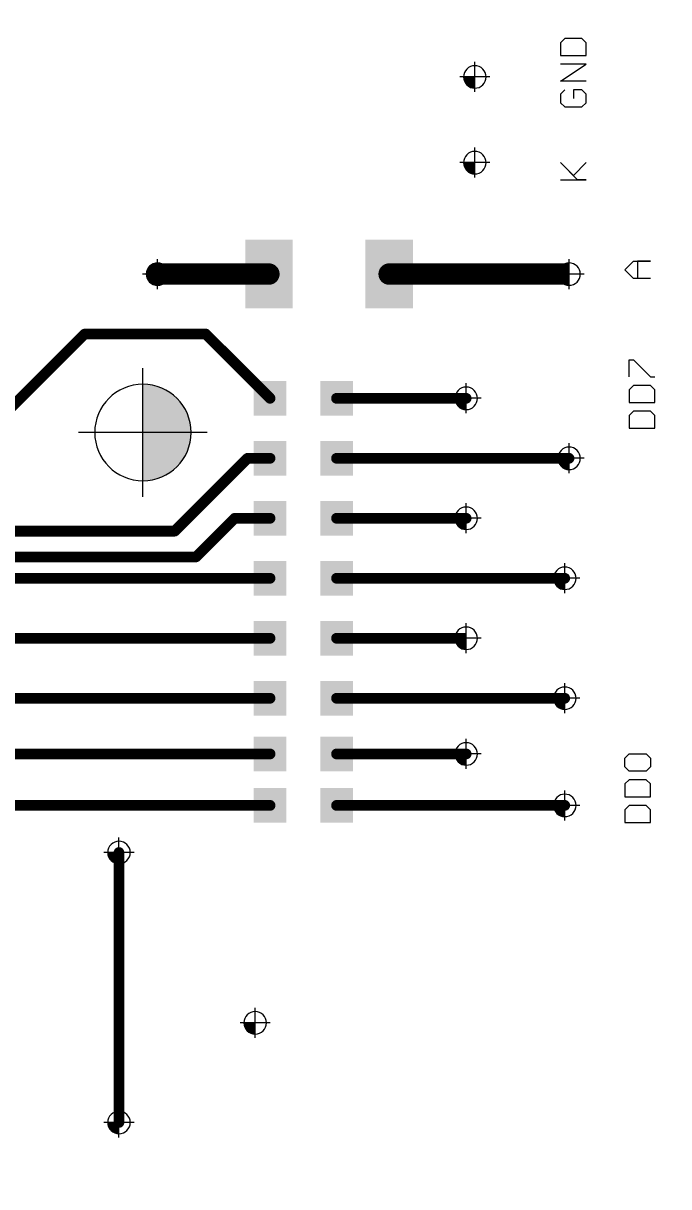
# Paper-space layout 'Layout1' of a CAD drawing. Header units: millimetres. Extents: x 0 to 841, y 0 to 594.
# Drawn here: x 266.1 to 296.2, y 405.7 to 460 of the extents above; entities that cross this region are included whole.
import ezdxf

# ---------------------------------------------------------------- set-up
doc = ezdxf.new("R2010")
doc.units = ezdxf.units.MM
doc.layers.get('0').update_dxf_attribs({"lineweight": 50})
for name, color, linetype in [('PDF _Геометрия', 7, 'Continuous'), ('PDF _Сплошная заливка', 7, 'Continuous'), ('TopLayer', 1, 'Continuous')]:
    doc.layers.add(name, color=color, linetype=linetype)
doc.styles.add('GOST-2.304_Type-B_italic', font='')
doc.styles.get('GOST-2.304_Type-B_italic').set_extended_font_data('GOST Common', italic=True)
doc.dimstyles.new('ISO-25', dxfattribs={"dimtxt": 2.5, "dimasz": 2.5, "dimexe": 1.25, "dimexo": 0.625, "dimtad": 1, "dimtxsty": 'Standard', "dimcen": 2.5, "dimadec": 0, "dimazin": 0, "dimtfac": 1, "dimtmove": 0, "dimatfit": 3, "dimfxl": 1, "dimarcsym": 0})

# ---------------------------------------------------------------- blocks, each defined once
blk = doc.blocks.new('_Open30')
at = {"color": 0, "linetype": 'ByBlock', "lineweight": -2}
for p, q in [((-1, 0.268), (0, 0)), ((0, 0), (-1, -0.268)), ((0, 0), (-1, 0))]:
    blk.add_line(p, q, dxfattribs=at)
blk = doc.blocks.new('*D96')
at = {"color": 0, "lineweight": -2, "transparency": 16777216}
for p, q in [((275.589, 544.86), (353.552, 544.86)), ((352.302, 348.86), (352.302, 540.86)), ((275.589, 344.86), (353.552, 344.86))]:
    blk.add_line(p, q, dxfattribs=at)
at = {"layer": 'Defpoints', "color": 0, "lineweight": 20, "transparency": 16777216}
for p in [(275.589, 544.86), (352.302, 544.86), (275.589, 344.86)]:
    blk.add_point(p, dxfattribs=at)
at = {"color": 0, "lineweight": -2, "transparency": 16777216, "xscale": 4, "yscale": 4, "zscale": 4}
for p, rotation in [((352.302, 544.86), 90), ((352.302, 344.86), 270)]:
    blk.add_blockref('_Open30', p, dxfattribs=dict(at, rotation=rotation))
at = {"color": 0, "transparency": 16777216, "insert": (349.88, 440.599), "char_height": 3, "attachment_point": 5, "rotation": 90, "style": 'GOST-2.304_Type-B_italic'}
blk.add_mtext('100{\\fGOST type B|b0|i1|c204|p34;\\C0;%%P0,1}', dxfattribs=at)

psp = doc.layouts.get("Layout1")

# ---------------------------------------------------------------- hatches: boundary and pattern name
at = {"layer": 'PDF _Сплошная заливка', "transparency": 33554559}
for points in [[(286.633, 457.465, 0.414236), (287.158, 456.94), (287.158, 456.94), (287.158, 456.94), (287.158, 457.465), (287.158, 457.465)], [(286.633, 453.465, 0.19888), (286.787, 453.094), (286.787, 453.094, 0.198956), (287.158, 452.94), (287.158, 452.94), (287.158, 452.94), (287.158, 453.465), (287.158, 453.465)], [(271.833, 448.265, 0.414158), (272.358, 447.74), (272.358, 447.74), (272.358, 447.74), (272.358, 448.265), (272.358, 448.265)], [(291.033, 448.265, 0.198988), (291.187, 447.894), (291.187, 447.894, 0.198988), (291.558, 447.74), (291.558, 447.74), (291.558, 447.74), (291.558, 448.265), (291.558, 448.265)], [(273.926, 440.871, 0.414205), (271.676, 443.121), (271.676, 443.121), (271.676, 443.121), (271.676, 440.871), (271.676, 440.871)], [(286.233, 442.465, 0.414259), (286.758, 441.94), (286.758, 441.94), (286.758, 441.94), (286.758, 442.465), (286.758, 442.465)], [(271.676, 438.621, 0.414205), (273.926, 440.871), (273.926, 440.871), (273.926, 440.871), (271.676, 440.871), (271.676, 440.871)], [(291.033, 439.665, 0.198956), (291.187, 439.294), (291.187, 439.294, 0.19888), (291.558, 439.14), (291.558, 439.14), (291.558, 439.14), (291.558, 439.665), (291.558, 439.665)], [(286.233, 436.865, 0.198797), (286.387, 436.494), (286.387, 436.494, 0.198848), (286.758, 436.34), (286.758, 436.34), (286.758, 436.34), (286.758, 436.865), (286.758, 436.865)], [(290.833, 434.065, 0.414236), (291.358, 433.54), (291.358, 433.54), (291.358, 433.54), (291.358, 434.065), (291.358, 434.065)], [(286.233, 431.265, 0.198797), (286.387, 430.894), (286.387, 430.894, 0.198848), (286.758, 430.74), (286.758, 430.74), (286.758, 430.74), (286.758, 431.265), (286.758, 431.265)], [(290.833, 428.465, 0.414186), (291.358, 427.94), (291.358, 427.94), (291.358, 427.94), (291.358, 428.465), (291.358, 428.465)], [(286.233, 425.865, 0.19888), (286.387, 425.494), (286.387, 425.494, 0.198969), (286.758, 425.34), (286.758, 425.34), (286.758, 425.34), (286.758, 425.865), (286.758, 425.865)], [(290.833, 423.465, 0.199002), (290.987, 423.094), (290.987, 423.094, 0.198988), (291.358, 422.94), (291.358, 422.94), (291.358, 422.94), (291.358, 423.465), (291.358, 423.465)], [(270.033, 421.265, 0.198988), (270.187, 420.894), (270.187, 420.894, 0.198988), (270.558, 420.74), (270.558, 420.74), (270.558, 420.74), (270.558, 421.265), (270.558, 421.265)], [(276.383, 413.315, 0.414186), (276.908, 412.79), (276.908, 412.79), (276.908, 412.79), (276.908, 413.315), (276.908, 413.315)], [(270.033, 408.665, 0.414208), (270.558, 408.14), (270.558, 408.14), (270.558, 408.14), (270.558, 408.665), (270.558, 408.665)]]:
    psp.add_hatch(color=7, dxfattribs=at).paths.add_polyline_path(points)

# ---------------------------------------------------------------- linework, layer by layer
at = {"layer": 'PDF _Геометрия', "lineweight": 9}
for points in [[(287.683, 457.465, 0.414315), (287.158, 457.99, 0.414315), (286.633, 457.465, 0.414315), (287.158, 456.94, 0.414315)], [(287.683, 453.465, 0.414315), (287.158, 453.99, 0.414315), (286.633, 453.465, 0.414315), (287.158, 452.94, 0.414315)], [(272.884, 448.265, 0.414315), (272.359, 448.79, 0.414315), (271.834, 448.265, 0.414315), (272.359, 447.74, 0.414315)], [(292.083, 448.265, 0.414315), (291.558, 448.79, 0.414315), (291.033, 448.265, 0.414315), (291.558, 447.74, 0.414315)], [(273.926, 440.871, 0.414158), (271.676, 443.121, 0.414158), (269.426, 440.871, 0.414158), (271.676, 438.621, 0.414158)], [(287.283, 442.465, 0.414315), (286.758, 442.99, 0.414315), (286.233, 442.465, 0.414315), (286.758, 441.94, 0.414315)], [(292.083, 439.665, 0.414315), (291.558, 440.19, 0.414315), (291.033, 439.665, 0.414315), (291.558, 439.14, 0.414315)], [(287.283, 436.865, 0.414315), (286.758, 437.39, 0.414315), (286.233, 436.865, 0.414315), (286.758, 436.34, 0.414315)], [(291.884, 434.065, 0.414315), (291.359, 434.59, 0.414315), (290.834, 434.065, 0.414315), (291.359, 433.54, 0.414315)], [(287.283, 431.265, 0.414315), (286.758, 431.79, 0.414315), (286.233, 431.265, 0.414315), (286.758, 430.74, 0.414315)], [(291.884, 428.465, 0.414315), (291.359, 428.99, 0.414315), (290.834, 428.465, 0.414315), (291.359, 427.94, 0.414315)], [(287.283, 425.865, 0.414315), (286.758, 426.39, 0.414315), (286.233, 425.865, 0.414315), (286.758, 425.34, 0.414315)], [(291.884, 423.465, 0.414315), (291.359, 423.99, 0.414315), (290.834, 423.465, 0.414315), (291.359, 422.94, 0.414315)], [(271.084, 421.265, 0.414036), (270.558, 421.79, 0.414315), (270.033, 421.265, 0.414315), (270.558, 420.74, 0.414036)], [(277.434, 413.315, 0.414036), (276.908, 413.84, 0.414315), (276.383, 413.315, 0.414315), (276.908, 412.79, 0.414036)], [(271.084, 408.665, 0.414036), (270.558, 409.19, 0.414315), (270.033, 408.665, 0.414315), (270.558, 408.14, 0.414036)]]:
    psp.add_lwpolyline(points, format="xyb", close=True, dxfattribs=at)
for points in [[(287.158, 456.765), (287.158, 458.165)], [(287.858, 457.465), (286.459, 457.465)], [(287.158, 452.765), (287.158, 454.165)], [(287.858, 453.465), (286.459, 453.465)], [(272.359, 447.565), (272.359, 448.965)], [(291.558, 447.565), (291.558, 448.965)], [(273.059, 448.265), (271.658, 448.265)], [(292.258, 448.265), (290.858, 448.265)], [(271.676, 437.871), (271.676, 443.871)], [(286.758, 441.765), (286.758, 443.165)], [(287.458, 442.465), (286.058, 442.465)], [(274.676, 440.871), (268.676, 440.871)], [(291.558, 438.965), (291.558, 440.365)], [(292.258, 439.665), (290.858, 439.665)], [(286.758, 436.165), (286.758, 437.565)], [(287.458, 436.865), (286.058, 436.865)], [(291.359, 433.365), (291.359, 434.765)], [(292.059, 434.065), (290.659, 434.065)], [(286.758, 430.565), (286.758, 431.965)], [(287.458, 431.265), (286.058, 431.265)], [(291.359, 427.765), (291.359, 429.165)], [(292.059, 428.465), (290.659, 428.465)], [(286.758, 425.165), (286.758, 426.565)], [(287.458, 425.865), (286.058, 425.865)], [(291.359, 422.765), (291.359, 424.165)], [(292.059, 423.465), (290.659, 423.465)], [(270.558, 420.565), (270.558, 421.965)], [(271.259, 421.265), (269.858, 421.265)], [(276.908, 412.615), (276.908, 414.015)], [(277.609, 413.315), (276.208, 413.315)], [(270.558, 407.965), (270.558, 409.365)], [(271.259, 408.665), (269.858, 408.665)]]:
    psp.add_lwpolyline(points, dxfattribs=at)
at = {"layer": 'TopLayer', "lineweight": 20}
for p, q in [((291.359, 459.264), (291.159, 459.064)), ((291.159, 459.064), (291.159, 458.464)), ((292.158, 459.264), (291.359, 459.264)), ((292.358, 459.064), (292.158, 459.264)), ((292.358, 458.464), (292.358, 459.064)), ((291.159, 458.464), (292.358, 458.464)), ((291.159, 457.265), (292.358, 458.064)), ((292.358, 458.064), (291.159, 458.064)), ((292.358, 457.265), (291.159, 457.265)), ((291.359, 456.865), (291.159, 456.665)), ((292.158, 456.865), (291.758, 456.865)), ((291.758, 456.865), (291.758, 456.465)), ((292.358, 456.665), (292.158, 456.865)), ((291.159, 456.665), (291.159, 456.265)), ((291.159, 456.265), (291.359, 456.065)), ((292.158, 456.065), (292.358, 456.265)), ((292.358, 456.265), (292.358, 456.665)), ((291.359, 456.065), (292.158, 456.065)), ((291.958, 452.665), (291.159, 453.465)), ((291.159, 453.465), (291.758, 452.865)), ((291.758, 452.865), (292.358, 453.465)), ((291.159, 452.665), (292.358, 452.665)), ((292.358, 452.665), (291.958, 452.665)), ((294.159, 448.465), (294.558, 448.865)), ((294.558, 448.865), (295.358, 448.865)), ((295.358, 448.865), (294.758, 448.865)), ((294.758, 448.865), (294.758, 448.065)), ((294.558, 448.065), (294.159, 448.465)), ((295.358, 448.065), (294.558, 448.065)), ((294.359, 443.464), (294.359, 444.264)), ((294.359, 444.264), (294.559, 444.264)), ((294.559, 444.264), (295.358, 443.464)), ((295.358, 443.464), (295.558, 443.464)), ((294.559, 443.064), (294.359, 442.864)), ((294.359, 442.864), (294.359, 442.265)), ((295.358, 443.064), (294.559, 443.064)), ((295.558, 442.864), (295.358, 443.064)), ((295.558, 442.265), (295.558, 442.864)), ((294.359, 442.265), (295.558, 442.265)), ((294.559, 441.865), (294.359, 441.665)), ((294.359, 441.665), (294.359, 441.065)), ((295.358, 441.865), (294.559, 441.865)), ((295.558, 441.665), (295.358, 441.865)), ((295.558, 441.065), (295.558, 441.665)), ((294.359, 441.065), (295.558, 441.065)), ((294.159, 425.664), (294.359, 425.864)), ((294.359, 425.864), (295.158, 425.864)), ((295.158, 425.864), (295.358, 425.664)), ((294.159, 425.264), (294.159, 425.664)), ((294.359, 425.064), (294.159, 425.264)), ((295.358, 425.264), (295.158, 425.064)), ((295.358, 425.664), (295.358, 425.264)), ((295.158, 425.064), (294.359, 425.064)), ((294.359, 424.664), (294.159, 424.464)), ((294.159, 424.464), (294.159, 423.865)), ((295.158, 424.664), (294.359, 424.664)), ((295.358, 424.464), (295.158, 424.664)), ((295.358, 423.865), (295.358, 424.464)), ((294.159, 423.865), (295.358, 423.865)), ((294.359, 423.465), (294.159, 423.265)), ((294.159, 423.265), (294.159, 422.665)), ((295.158, 423.465), (294.359, 423.465)), ((295.358, 423.265), (295.158, 423.465)), ((295.358, 422.665), (295.358, 423.265)), ((294.159, 422.665), (295.358, 422.665))]:
    psp.add_line(p, q, dxfattribs=at)
for points, const_width in [([(272.358, 448.265), (277.553, 448.265)], 1), ([(283.164, 448.265), (291.558, 448.265)], 1), ([(264.621, 441.127), (268.958, 445.465)], 0.5), ([(268.958, 445.465), (274.609, 445.465)], 0.5), ([(274.609, 445.465), (277.609, 442.465)], 0.5), ([(280.708, 442.465), (286.758, 442.465)], 0.5), ([(273.158, 436.265), (276.558, 439.665)], 0.5), ([(276.558, 439.665), (277.609, 439.665)], 0.5), ([(280.708, 439.665), (291.558, 439.665)], 0.5), ([(274.158, 435.065), (275.958, 436.865)], 0.5), ([(275.958, 436.865), (277.609, 436.865)], 0.5), ([(280.708, 436.865), (286.758, 436.865)], 0.5), ([(253.558, 436.265), (273.158, 436.265)], 0.5), ([(252.358, 435.065), (274.158, 435.065)], 0.5), ([(250.558, 434.065), (277.609, 434.065)], 0.5), ([(280.708, 434.065), (291.358, 434.065)], 0.5), ([(250.558, 431.265), (277.609, 431.265)], 0.5), ([(280.708, 431.265), (286.758, 431.265)], 0.5), ([(250.758, 428.465), (277.609, 428.465)], 0.5), ([(280.708, 428.465), (291.358, 428.465)], 0.5), ([(250.758, 425.865), (277.609, 425.865)], 0.5), ([(280.708, 425.865), (286.758, 425.865)], 0.5), ([(250.558, 423.465), (277.609, 423.465)], 0.5), ([(280.708, 423.465), (291.358, 423.465)], 0.5), ([(270.558, 408.665), (270.558, 421.265)], 0.5)]:
    psp.add_lwpolyline(points, dxfattribs=dict(at, const_width=const_width))
for points, const_width in [([(272.108, 448.265, 1), (272.608, 448.265, 1)], 0.5), ([(277.303, 448.265, 1), (277.803, 448.265, 1)], 0.5), ([(282.914, 448.265, 1), (283.414, 448.265, 1)], 0.5), ([(268.833, 445.465, 1), (269.083, 445.465, 1)], 0.25), ([(268.833, 445.465, 1), (269.083, 445.465, 1)], 0.25), ([(274.484, 445.465, 1), (274.734, 445.465, 1)], 0.25), ([(274.484, 445.465, 1), (274.734, 445.465, 1)], 0.25), ([(277.484, 442.465, 1), (277.734, 442.465, 1)], 0.25), ([(280.583, 442.465, 1), (280.833, 442.465, 1)], 0.25), ([(286.633, 442.465, 1), (286.883, 442.465, 1)], 0.25), ([(276.433, 439.665, 1), (276.683, 439.665, 1)], 0.25), ([(276.433, 439.665, 1), (276.683, 439.665, 1)], 0.25), ([(277.484, 439.665, 1), (277.734, 439.665, 1)], 0.25), ([(280.583, 439.665, 1), (280.833, 439.665, 1)], 0.25), ([(291.433, 439.665, 1), (291.683, 439.665, 1)], 0.25), ([(275.833, 436.865, 1), (276.083, 436.865, 1)], 0.25), ([(275.833, 436.865, 1), (276.083, 436.865, 1)], 0.25), ([(277.484, 436.865, 1), (277.734, 436.865, 1)], 0.25), ([(280.583, 436.865, 1), (280.833, 436.865, 1)], 0.25), ([(286.633, 436.865, 1), (286.883, 436.865, 1)], 0.25), ([(273.033, 436.265, 1), (273.283, 436.265, 1)], 0.25), ([(273.033, 436.265, 1), (273.283, 436.265, 1)], 0.25), ([(274.033, 435.065, 1), (274.283, 435.065, 1)], 0.25), ([(274.033, 435.065, 1), (274.283, 435.065, 1)], 0.25), ([(277.484, 434.065, 1), (277.734, 434.065, 1)], 0.25), ([(280.583, 434.065, 1), (280.833, 434.065, 1)], 0.25), ([(291.233, 434.065, 1), (291.483, 434.065, 1)], 0.25), ([(277.484, 431.265, 1), (277.734, 431.265, 1)], 0.25), ([(280.583, 431.265, 1), (280.833, 431.265, 1)], 0.25), ([(277.484, 428.465, 1), (277.734, 428.465, 1)], 0.25), ([(280.583, 428.465, 1), (280.833, 428.465, 1)], 0.25), ([(291.233, 428.465, 1), (291.483, 428.465, 1)], 0.25), ([(277.484, 425.865, 1), (277.734, 425.865, 1)], 0.25), ([(280.583, 425.865, 1), (280.833, 425.865, 1)], 0.25), ([(286.633, 425.865, 1), (286.883, 425.865, 1)], 0.25), ([(277.484, 423.465, 1), (277.734, 423.465, 1)], 0.25), ([(280.583, 423.465, 1), (280.833, 423.465, 1)], 0.25), ([(291.233, 423.465, 1), (291.483, 423.465, 1)], 0.25), ([(270.433, 421.265, 1), (270.683, 421.265, 1)], 0.25), ([(270.433, 408.665, 1), (270.683, 408.665, 1)], 0.25)]:
    psp.add_lwpolyline(points, format="xyb", close=True, dxfattribs=dict(at, const_width=const_width))
for points in [[(276.447, 446.665), (278.658, 446.665), (276.447, 449.865), (278.658, 449.865)], [(282.058, 446.665), (284.269, 446.665), (282.058, 449.865), (284.269, 449.865)], [(276.847, 441.652), (278.371, 441.652), (276.847, 443.278), (278.371, 443.278)], [(279.946, 441.652), (281.47, 441.652), (279.946, 443.278), (281.47, 443.278)], [(276.847, 438.852), (278.371, 438.852), (276.847, 440.478), (278.371, 440.478)], [(279.946, 438.852), (281.47, 438.852), (279.946, 440.478), (281.47, 440.478)], [(276.847, 436.052), (278.371, 436.052), (276.847, 437.678), (278.371, 437.678)], [(279.946, 436.052), (281.47, 436.052), (279.946, 437.678), (281.47, 437.678)], [(276.847, 433.252), (278.371, 433.252), (276.847, 434.878), (278.371, 434.878)], [(279.946, 433.252), (281.47, 433.252), (279.946, 434.878), (281.47, 434.878)], [(276.847, 430.452), (278.371, 430.452), (276.847, 432.078), (278.371, 432.078)], [(279.946, 430.452), (281.47, 430.452), (279.946, 432.078), (281.47, 432.078)], [(276.847, 427.652), (278.371, 427.652), (276.847, 429.278), (278.371, 429.278)], [(279.946, 427.652), (281.47, 427.652), (279.946, 429.278), (281.47, 429.278)], [(276.847, 425.052), (278.371, 425.052), (276.847, 426.678), (278.371, 426.678)], [(279.946, 425.052), (281.47, 425.052), (279.946, 426.678), (281.47, 426.678)], [(276.847, 422.652), (278.371, 422.652), (276.847, 424.278), (278.371, 424.278)], [(279.946, 422.652), (281.47, 422.652), (279.946, 424.278), (281.47, 424.278)]]:
    psp.add_solid(points, dxfattribs=at)

# ---------------------------------------------------------------- dimensions: what is measured, and where the dimension line sits
dim = psp.add_linear_dim(base=(352.302, 544.86), p1=(275.589, 344.86), p2=(275.589, 544.86), angle=90, text='100{\\fGOST type B|b0|i1|c204|p34;\\C0;%%P0,1}', dimstyle='ISO-25', override={"dimtxt": 3, "dimasz": 4, "dimexo": 0, "dimtxsty": 'GOST-2.304_Type-B_italic', "dimblk1": 'Open30', "dimblk2": 'Open30', "dimsah": 1})
dim.commit()
dim.dimension.update_dxf_attribs({"geometry": '*D96', "text_midpoint": (352.302, 440.599), "dimtype": 160})

doc.saveas('drawing.dxf')
